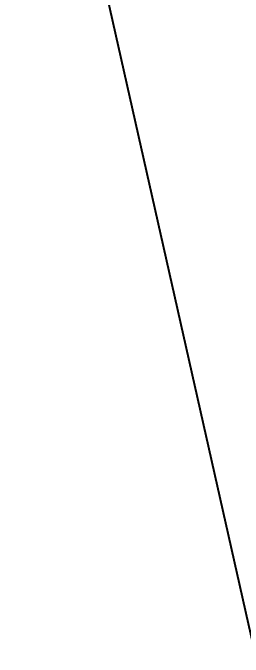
# Model space of a CAD drawing. Extents: x 383425 to 391668, y 6055101 to 6059545.
# Drawn here: x 385521.0947 to 385521.2149, y 6058575.8573 to 6058576.1941 of the extents above; entities that cross this region are included whole.
import ezdxf

# ---------------------------------------------------------------- set-up
doc = ezdxf.new("R2010")
doc.units = 0
doc.header["$LTSCALE"] = 5
doc.header["$PDMODE"] = 35
doc.header["$PDSIZE"] = 20
doc.layers.get('Defpoints').update_dxf_attribs({"color": 9})
doc.layers.add('C-RW-T', color=13, linetype='Continuous', lineweight=9)
doc.layers.add('P-PROPOSED', color=10, linetype='Continuous')
doc.layers.add('P-TXT', color=4, linetype='Continuous')
doc.styles.add('80CG', font='ARIALN.TTF', dxfattribs={"height": 10})
doc.dimstyles.new('Compass 5 000', dxfattribs={"dimscale": 5, "dimtxt": 9, "dimasz": 2, "dimexe": 0.2, "dimexo": 0.0625, "dimgap": 0.5, "dimtad": 0, "dimtih": 1, "dimtoh": 1, "dimzin": 0, "dimdsep": 46, "dimtxsty": '80CG', "dimcen": 0.1, "dimse1": 1, "dimse2": 1, "dimclrd": 256, "dimclrt": 256, "dimaunit": 1, "dimadec": 4, "dimazin": 0, "dimtfac": 0.06, "dimtofl": 0, "dimtmove": 0, "dimatfit": 1, "dimfxl": 0.2, "dimtolj": 1, "dimtzin": 0, "dimlwd": -1, "dimarcsym": 0})

# ---------------------------------------------------------------- blocks, each defined once
blk = doc.blocks.new('*D77')
at = {"layer": 'C-RW-T', "transparency": 16777216}
for p, q in [((385566.33682, 6058614.08679), (385609.91524, 6058623.84365)), ((385522.44308, 6058604.25932), (385512.68467, 6058602.07449))]:
    blk.add_line(p, q, dxfattribs=at)
for points in [[(385565.97269, 6058615.71319), (385566.70096, 6058612.46039), (385556.57842, 6058611.90196)], [(385522.07894, 6058605.88572), (385522.80722, 6058602.63292), (385532.20148, 6058606.44415)]]:
    blk.add_solid(points, dxfattribs=at)
at = {"layer": 'Defpoints', "color": 0, "transparency": 16777216}
for p in [(385546.11845, 6058658.62074), (385521.74152, 6058653.16293), (385556.57842, 6058611.90196)]:
    blk.add_point(p, dxfattribs=at)
at = {"layer": 'C-RW-T', "transparency": 16777216, "insert": (385649.45481, 6058623.84365), "char_height": 10, "attachment_point": 5, "style": '80CG'}
blk.add_mtext('\\A1;Nuvista\\P25.00 P/L R/W\\PPLA 130030', dxfattribs=at)
blk = doc.blocks.new('*D107')
at = {"layer": 'Defpoints', "color": 0, "transparency": 16777216}
for p in [(385500.58108, 6058645.26872), (385506.18343, 6058643.01649), (385501.29877, 6058641.95769)]:
    blk.add_point(p, dxfattribs=at)
at = {"layer": 'P-TXT', "transparency": 16777216}
for p, q in [((385515.23878, 6058648.44592), (385525.01182, 6058650.56433)), ((385490.80803, 6058643.15032), (385391.5358, 6058621.63209))]:
    blk.add_line(p, q, dxfattribs=at)
for points in [[(385514.88571, 6058650.07477), (385515.59185, 6058646.81708), (385505.46574, 6058646.32752)], [(385490.45497, 6058644.77916), (385491.1611, 6058641.52148), (385500.58108, 6058645.26872)]]:
    blk.add_solid(points, dxfattribs=at)
at = {"layer": 'P-TXT', "transparency": 16777216, "insert": (385336.1504, 6058621.63209), "char_height": 10, "attachment_point": 5, "style": '80CG'}
blk.add_mtext('\\A1;Nuvista\\P5.00 Water Line R/W\\PLOC 250429', dxfattribs=at)

msp = doc.modelspace()

# ---------------------------------------------------------------- linework, layer by layer
at = {"layer": 'P-PROPOSED'}
msp.add_lwpolyline([(385022.06792, 6058454.83723), (385297.13815, 6058446.2868), (385551.73906, 6058440.16998), (385507.95464, 6058634.8452), (385475.38361, 6058785.10848), (385472.72009, 6058807.87514), (385467.78357, 6058838.94498), (385467.40702, 6058846.14868), (385540.18433, 6058823.93913), (385616.80586, 6058801.59795), (385738.80168, 6058763.19032), (385834.39389, 6058737.85319), (385904.92245, 6058717.0032), (385972.09851, 6058704.12406), (386013.07865, 6058691.61378), (386030.55708, 6058688.44662), (386063.49273, 6058687.39714), (386095.11504, 6058696.47588), (386126.46931, 6058694.7959), (386144.52083, 6058699.38215), (386201.75421, 6058703.532), (386279.64469, 6058711.83619), (386457.89159, 6058724.15854)], dxfattribs=at)

# ---------------------------------------------------------------- dimensions: what is measured, and where the dimension line sits
at = {"layer": 'C-RW-T'}
dim = msp.add_linear_dim(base=(385556.57842, 6058611.90196), p1=(385521.74152, 6058653.16293), p2=(385546.11845, 6058658.62074), angle=12.62, text='Nuvista\\P25.00 P/L R/W\\PPLA 130030', dimstyle='Compass 5 000', dxfattribs=at)
dim.commit()
dim.dimension.update_dxf_attribs({"geometry": '*D77', "text_midpoint": (385649.45481, 6058623.84365), "dimtype": 161})
at = {"layer": 'P-TXT', "color": 3}
dim = msp.add_linear_dim(base=(385500.58108, 6058645.26872), p1=(385506.18343, 6058643.01649), p2=(385501.29877, 6058641.95769), angle=192.2302, text='Nuvista\\P5.00 Water Line R/W\\PLOC 250429', dimstyle='Compass 5 000', dxfattribs=at)
dim.commit()
dim.dimension.update_dxf_attribs({"geometry": '*D107', "text_midpoint": (385336.1504, 6058621.63209), "dimtype": 161})

doc.saveas('drawing.dxf')
